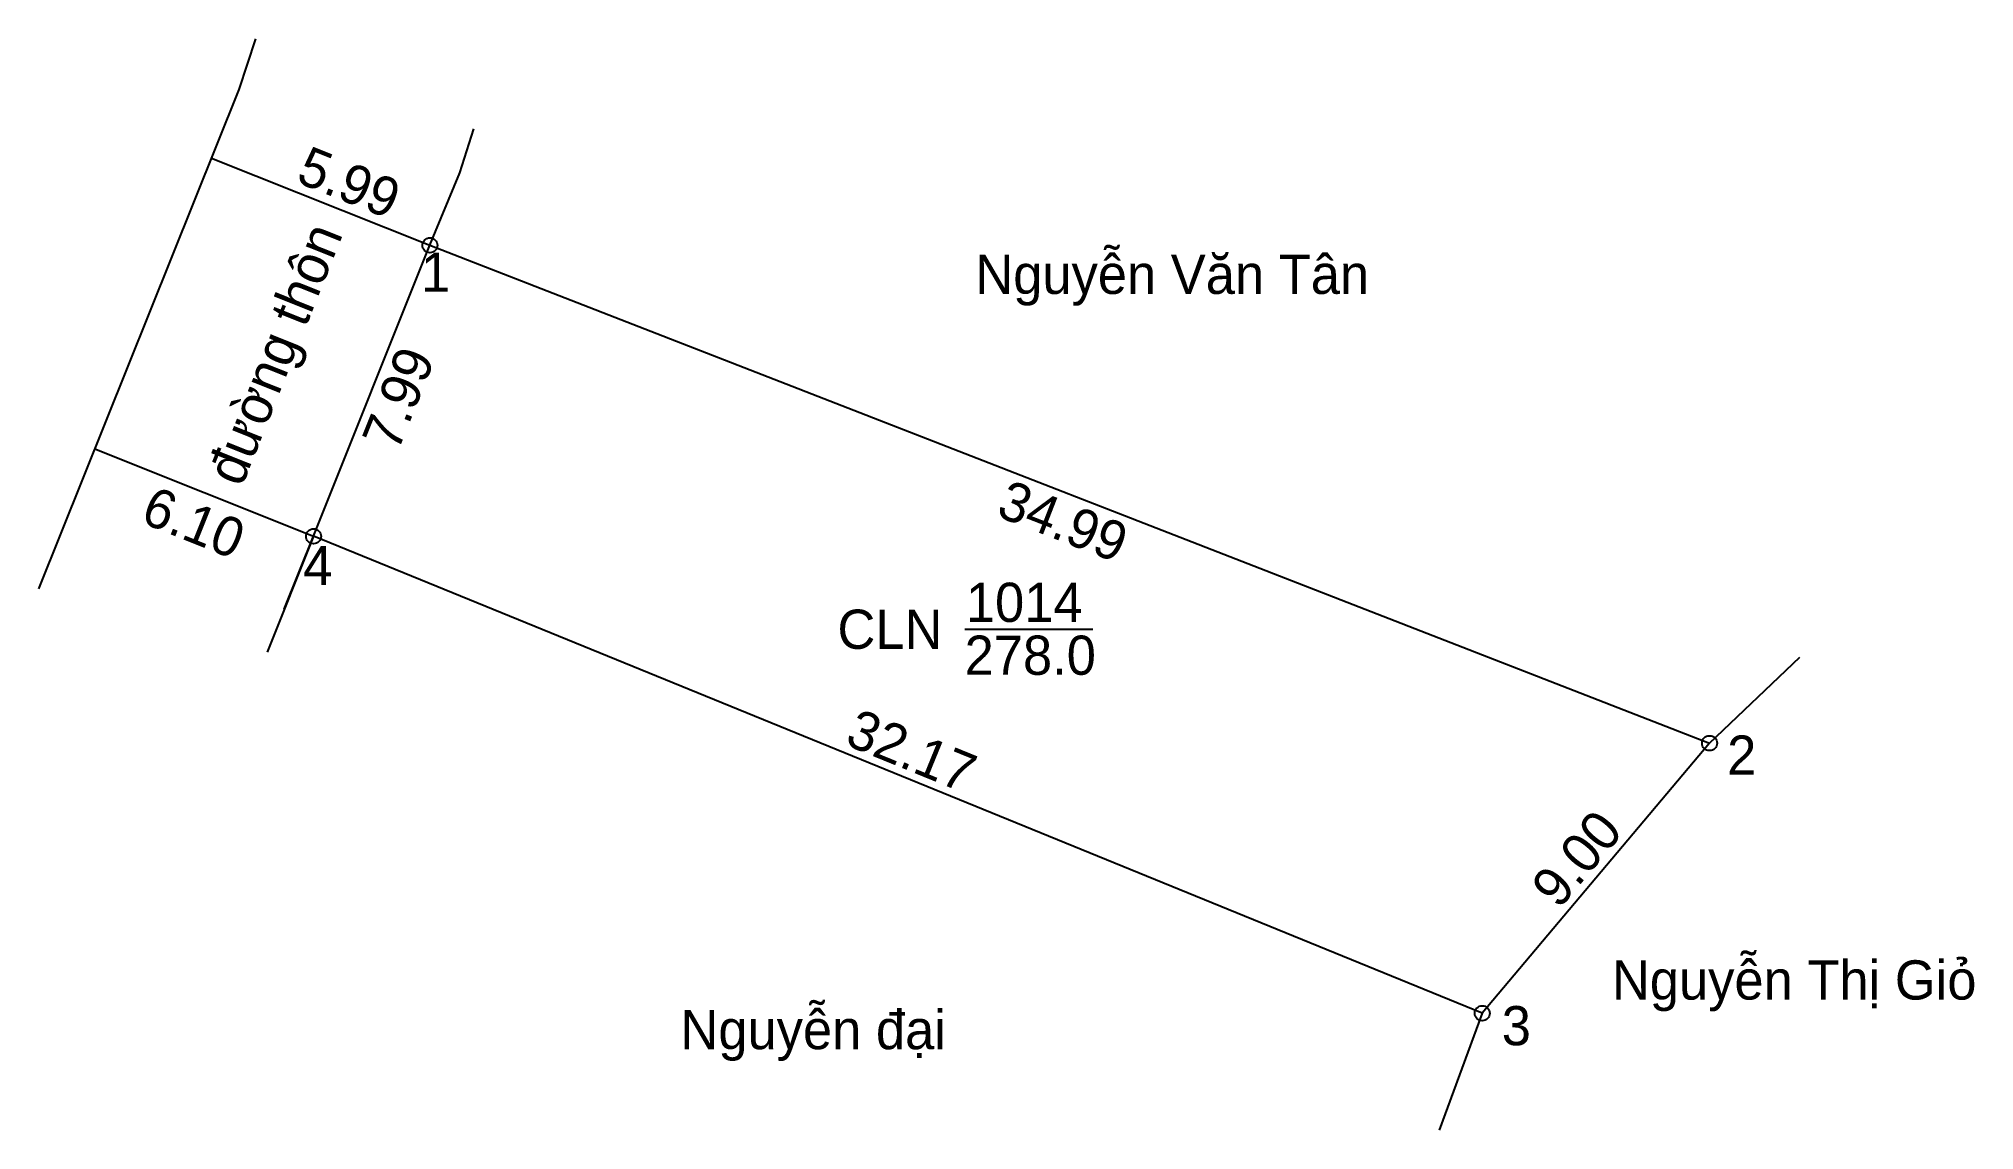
# Model space of a CAD drawing. Extents: x 547619.3 to 547668.7, y 1837556.3 to 1837584.1.
import ezdxf

# ---------------------------------------------------------------- set-up
doc = ezdxf.new("R2010")
doc.units = 0
for name, color, linetype in [('CanhThua', 7, 'Continuous'), ('ChieuDaiCanhThua', 7, 'Continuous'), ('Level 1', 7, 'Continuous'), ('Level 23', 7, 'Continuous'), ('Level 31', 7, 'Continuous'), ('MocDinhThua', 7, 'Continuous'), ('NhanDiaChinhThua', 7, 'Continuous'), ('NhanTuCan', 7, 'Continuous'), ('RauThua', 7, 'Continuous'), ('SoHieuDinhThua', 7, 'Continuous')]:
    doc.layers.add(name, color=color, linetype=linetype)

msp = doc.modelspace()

# ---------------------------------------------------------------- linework, layer by layer
at = {"layer": 'CanhThua'}
for p, q in [((547626.344, 1837571.449), (547629.31, 1837578.868)), ((547629.31, 1837578.868), (547661.919, 1837566.175)), ((547656.127, 1837559.29), (547626.344, 1837571.449)), ((547661.919, 1837566.175), (547656.127, 1837559.29))]:
    msp.add_line(p, q, dxfattribs=at)
at = {"layer": 'Level 1'}
for p, q in [((547623.748, 1837581.092), (547629.31, 1837578.868)), ((547620.772, 1837573.677), (547626.344, 1837571.449))]:
    msp.add_line(p, q, dxfattribs=at)
at = {"layer": 'Level 23'}
for p, q in [((547629.31, 1837578.868), (547630.069, 1837580.719)), ((547626.344, 1837571.449), (547629.31, 1837578.868)), ((547625.599, 1837569.593), (547626.344, 1837571.449))]:
    msp.add_line(p, q, dxfattribs=at)
at = {"layer": 'Level 31'}
msp.add_lwpolyline([(547619.341, 1837570.113), (547624.45, 1837582.84), (547624.876, 1837584.136)], dxfattribs=at)
at = {"layer": 'MocDinhThua'}
for centre in [(547629.31, 1837578.868), (547626.344, 1837571.449), (547661.919, 1837566.175), (547656.127, 1837559.29)]:
    msp.add_circle(centre, 0.191, dxfattribs=at)
at = {"layer": 'NhanDiaChinhThua'}
msp.add_line((547642.944, 1837569.08), (547646.207, 1837569.08), dxfattribs=at)
at = {"layer": 'RauThua'}
for p, q in [((547630.07, 1837580.72), (547630.433, 1837581.84)), ((547629.31, 1837578.868), (547630.07, 1837580.72)), ((547626.344, 1837571.449), (547625.159, 1837568.499)), ((547661.919, 1837566.175), (547664.223, 1837568.365)), ((547656.127, 1837559.29), (547655.033, 1837556.305))]:
    msp.add_line(p, q, dxfattribs=at)

# ---------------------------------------------------------------- texts
at = {"layer": 'ChieuDaiCanhThua'}
for s, rotation, p in [('đường thôn', 68.2092, (547624.514, 1837572.682)), ('7.99', 68.2092, (547628.487, 1837573.578)), ('34.99', 338.7316, (547643.707, 1837571.977)), ('32.17', 337.7921, (547639.85, 1837566.151)), ('9.00', 49.9278, (547658.077, 1837561.918))]:
    msp.add_text(s, height=1, rotation=rotation, dxfattribs=at).set_placement(p)
at = {"layer": 'Level 1'}
for s, p in [('5.99', (547625.862, 1837580.493)), ('6.10', (547621.9, 1837571.819))]:
    msp.add_text(s, height=1, rotation=338.2092, dxfattribs=at).set_placement(p)
at = {"layer": 'NhanDiaChinhThua'}
for s, p in [('1014', (547642.968, 1837569.266)), ('CLN', (547639.696, 1837568.58)), ('278.0', (547642.936, 1837567.918))]:
    msp.add_text(s, height=1, dxfattribs=at).set_placement(p)
at = {"layer": 'NhanTuCan'}
for s, p in [('Nguyễn Văn Tân', (547643.209, 1837577.628)), ('Nguyễn Thị Giỏ', (547659.432, 1837559.638)), ('Nguyễn đại', (547635.695, 1837558.373))]:
    msp.add_text(s, height=1, dxfattribs=at).set_placement(p)
at = {"layer": 'SoHieuDinhThua'}
for s, p in [('1', (547629.084, 1837577.683)), ('4', (547626.083, 1837570.205)), ('2', (547662.369, 1837565.371)), ('3', (547656.624, 1837558.473))]:
    msp.add_text(s, height=1, dxfattribs=at).set_placement(p)

doc.saveas('drawing.dxf')
